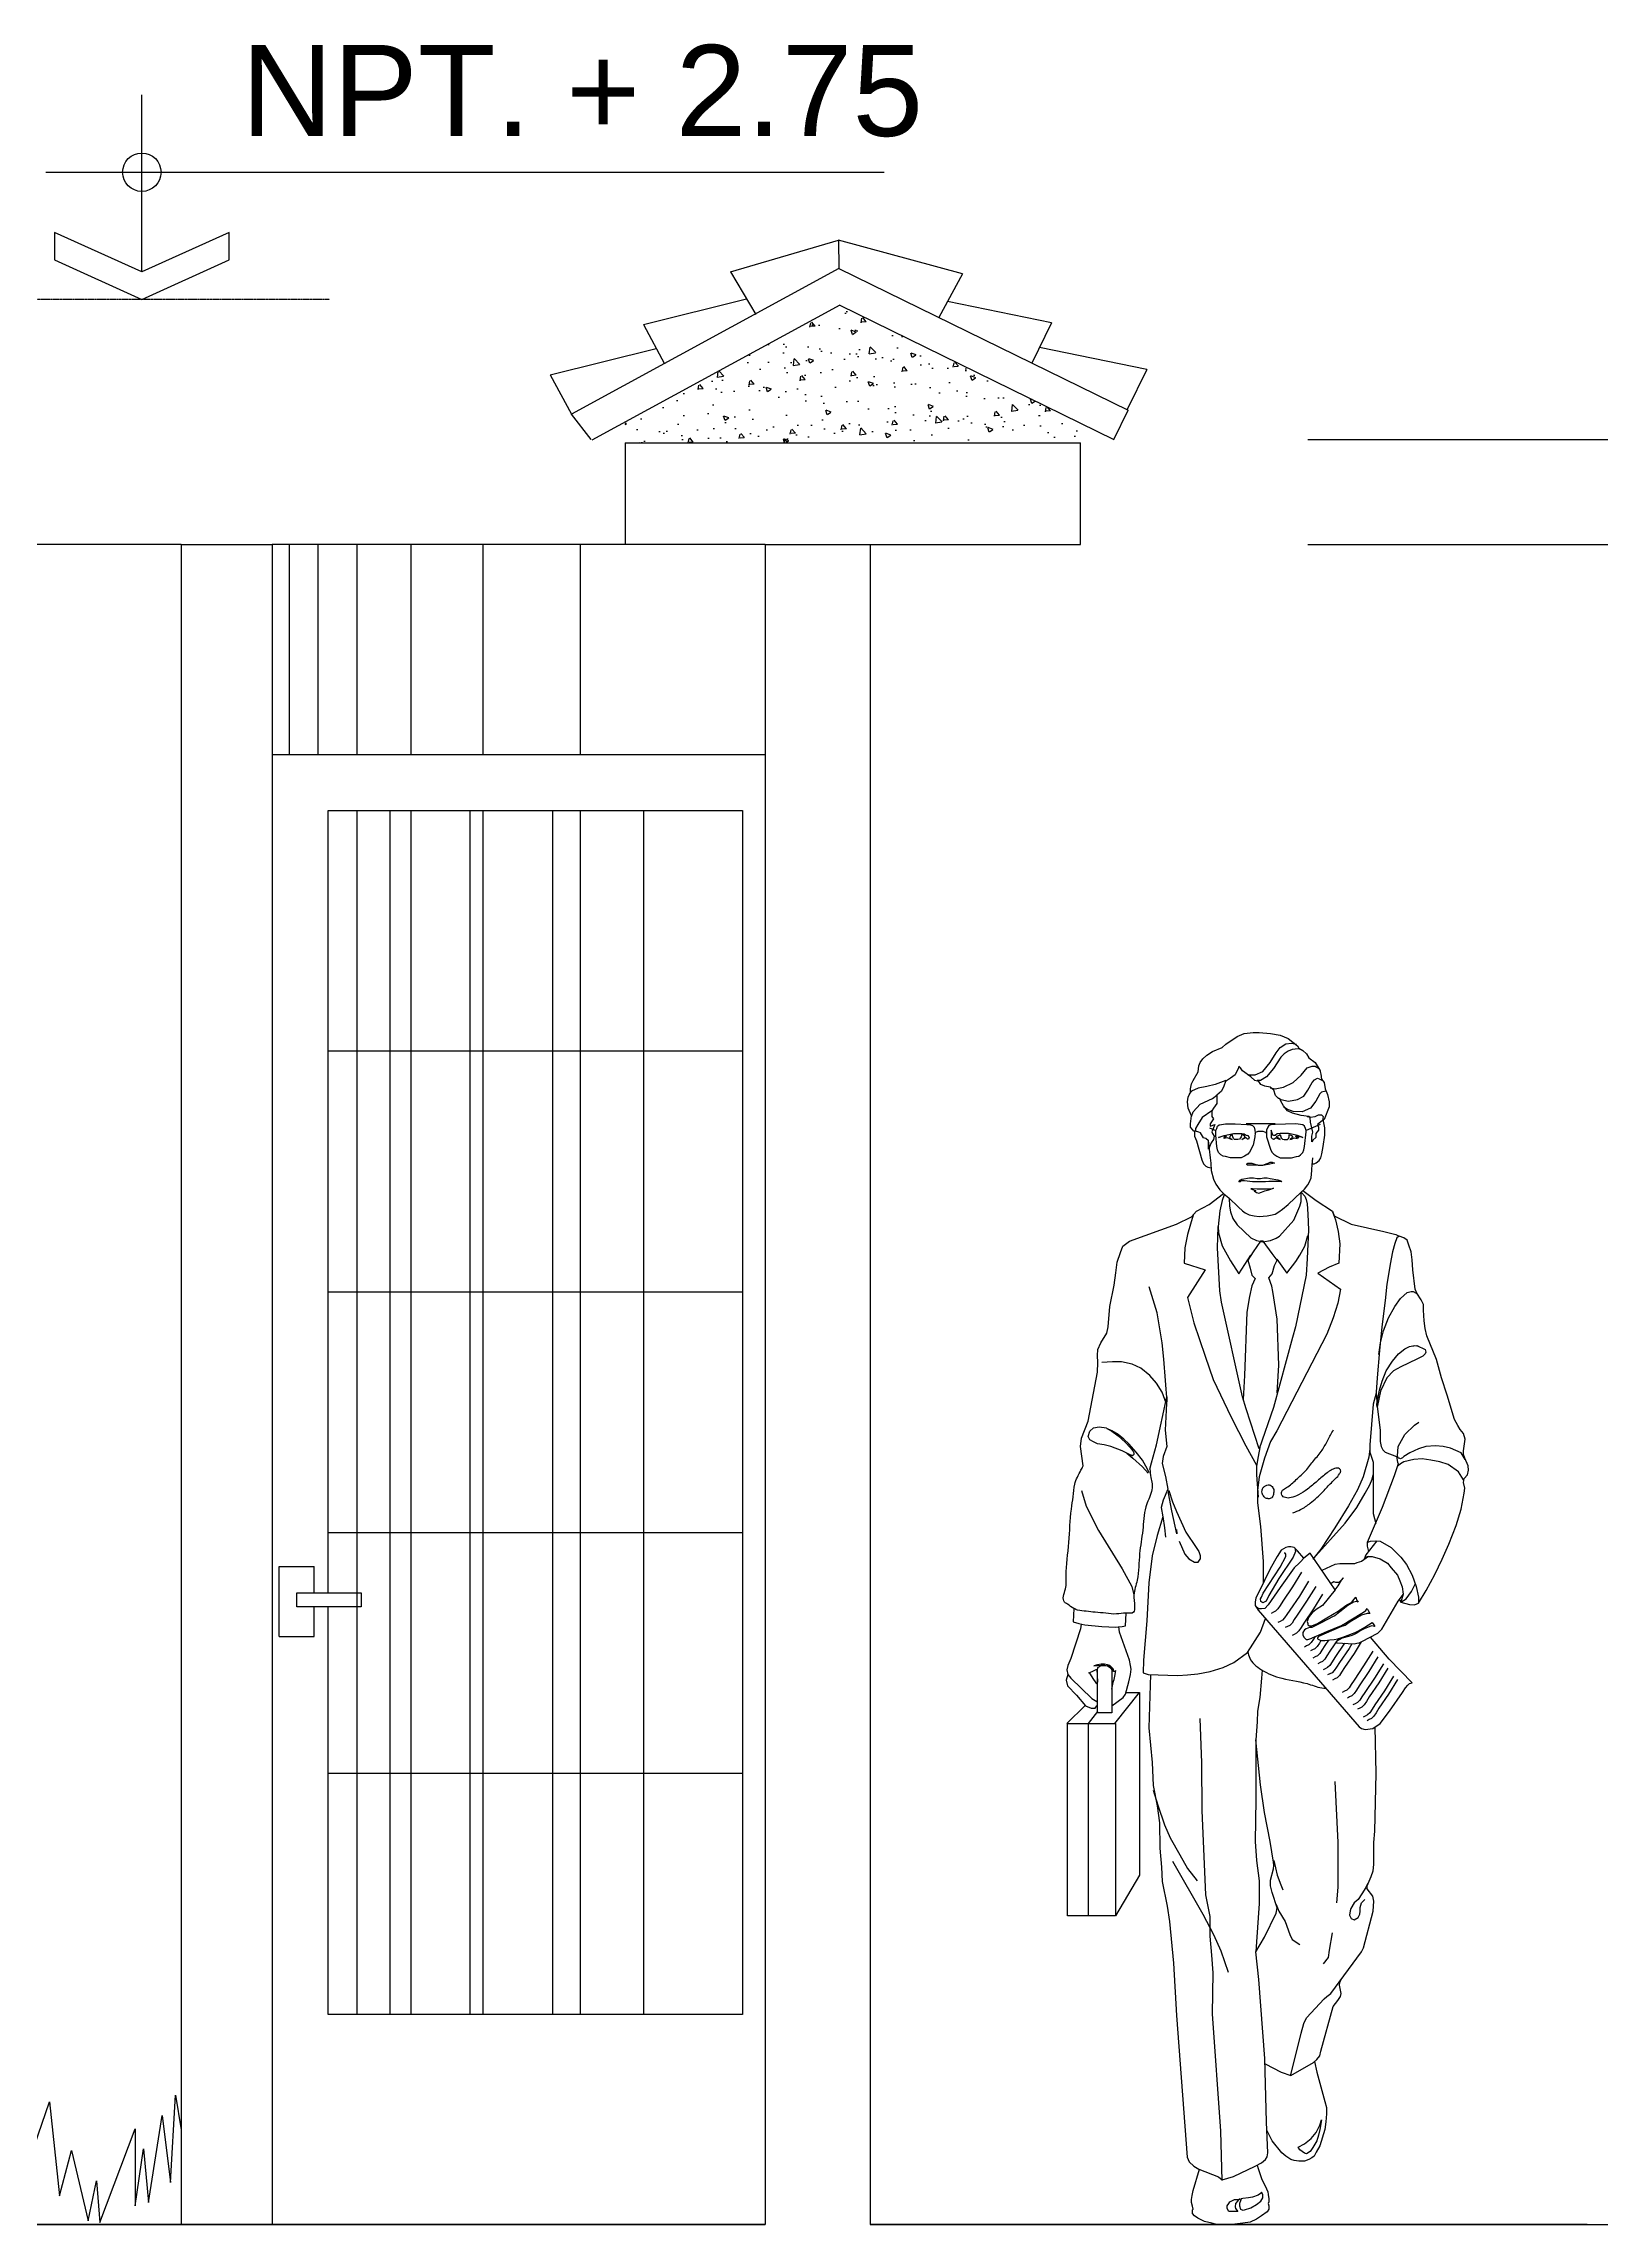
# Model space of a CAD drawing. Header units: millimetres. Extents: x -249630 to 95394, y -188036 to 109963.
# Drawn here: x -51146 to -48365, y 95551 to 99446 of the extents above; entities that cross this region are included whole.
import ezdxf

# ---------------------------------------------------------------- set-up
doc = ezdxf.new("R2010")
doc.units = ezdxf.units.MM
doc.header["$PDMODE"] = 2
doc.linetypes.add('DASHED2', pattern=[9.525, 6.35, -3.175])
for name, color, linetype in [('04', 4, 'Continuous'), ('05', 5, 'Continuous'), ('cotas', 1, 'Continuous'), ('Layer1', 2, 'Continuous'), ('Layer2', 8, 'Continuous'), ('Layer3', 3, 'Continuous'), ('Layer5', 84, 'Continuous'), ('Layer7', 7, 'Continuous'), ('Layer8', 8, 'Continuous'), ('VEREDA', 1, 'Continuous')]:
    doc.layers.add(name, color=color, linetype=linetype)
doc.layers.add('MUROS', color=6, linetype='Continuous', lineweight=60)
doc.styles.add('ARIAL', font='arial.ttf', dxfattribs={"height": 0.14})
doc.styles.add('COTAS', font='arial.ttf', dxfattribs={"width": 1.1})
doc.dimstyles.new('Copy of COTA1-50', dxfattribs={"dimscale": 0.5, "dimtxt": 0.22, "dimasz": 0.12, "dimexe": 0.08, "dimexo": 0.05, "dimgap": 0.076, "dimtad": 2, "dimtih": 1, "dimtoh": 1, "dimzin": 4, "dimdsep": 46, "dimtxsty": 'COTAS', "dimblk": 'ARCHTICK', "dimcen": -0.1, "dimclrd": 141, "dimclre": 141, "dimclrt": 11, "dimadec": 0, "dimazin": 0, "dimtfac": 1, "dimtix": 1, "dimtmove": 1, "dimatfit": 3, "dimfxl": 1, "dimtolj": 1, "dimtzin": 0, "dimarcsym": 0})

# ---------------------------------------------------------------- blocks, each defined once
blk = doc.blocks.new('A$C4E7472FC')
for p, q in [((0.1958, 0.0563), (0.1958, 0.4177)), ((0, 0.2597), (1.71, 0.2597))]:
    blk.add_line(p, q)
blk.add_lwpolyline([(0.0179, 0.0806), (0.1958, 0), (0.3737, 0.0806), (0.3737, 0.1369), (0.1958, 0.0563), (0.0179, 0.1369)], close=True)
blk.add_circle((0.1958, 0.2597), 0.0392)
blk = doc.blocks.new('_ArchTick')
at = {"color": 0, "linetype": 'ByBlock', "const_width": 0.15}
blk.add_lwpolyline([(-0.5, -0.5), (0.5, 0.5)], dxfattribs=at)
blk = doc.blocks.new('*D232')
at = {"layer": 'cotas', "color": 141, "lineweight": -2, "transparency": 16777216}
for p, q in [((-48888.9, 98551.3), (-47942.9, 98551.3)), ((-47942.9, 95551.3), (-47942.9, 98551.3)), ((-48888.9, 95551.3), (-47942.9, 95551.3))]:
    blk.add_line(p, q, dxfattribs=at)
at = {"layer": 'Defpoints', "color": 0, "transparency": 16777216}
for p in [(-48889, 98551.3), (-47942.9, 98551.3), (-48889, 95551.3)]:
    blk.add_point(p, dxfattribs=at)
at = {"layer": 'cotas', "color": 141, "lineweight": -2, "transparency": 16777216, "xscale": 0.06, "yscale": 0.06, "zscale": 0.06}
for p, rotation in [((-47942.9, 98551.3), 90), ((-47942.9, 95551.3), 270)]:
    blk.add_blockref('_ArchTick', p, dxfattribs=dict(at, rotation=rotation))
at = {"layer": 'cotas', "color": 11, "transparency": 16777216, "insert": (-47942.6, 97051.3), "char_height": 0.11, "attachment_point": 5, "style": 'COTAS'}
blk.add_mtext('\\A1;3000.00', dxfattribs=at)
blk = doc.blocks.new('*D233')
at = {"layer": 'cotas', "color": 141, "lineweight": -2, "transparency": 16777216}
for p, q in [((-48888.9, 98738.8), (-47942.9, 98738.8)), ((-47942.9, 98551.3), (-47942.9, 98738.8)), ((-48888.9, 98551.3), (-47942.9, 98551.3))]:
    blk.add_line(p, q, dxfattribs=at)
at = {"layer": 'Defpoints', "color": 0, "transparency": 16777216}
for p in [(-48889, 98738.8), (-47942.9, 98738.8), (-48889, 98551.3)]:
    blk.add_point(p, dxfattribs=at)
at = {"layer": 'cotas', "color": 141, "lineweight": -2, "transparency": 16777216, "xscale": 0.06, "yscale": 0.06, "zscale": 0.06}
for p, rotation in [((-47942.9, 98738.8), 90), ((-47942.9, 98551.3), 270)]:
    blk.add_blockref('_ArchTick', p, dxfattribs=dict(at, rotation=rotation))
at = {"layer": 'cotas', "color": 11, "transparency": 16777216, "insert": (-47942.6, 98645.1), "char_height": 0.11, "attachment_point": 5, "style": 'COTAS'}
blk.add_mtext('\\A1;187.50', dxfattribs=at)
blk = doc.blocks.new('hombre 2')
for p, q in [((-0.0105, 1.3599), (-0.0016, 1.3559)), ((0.083, 1.3656), (0.0419, 1.3656)), ((0.1475, 1.3648), (0.1273, 1.3559)), ((-0.1459, 0.5089), (-0.1104, 0.5532)), ((0.033, -0.1704), (0.033, -0.1704))]:
    blk.add_line(p, q)
for points in [[(-0.0363, 1.3761), (-0.0338, 1.3825), (-0.0242, 1.3938), (-0.0064, 1.4018), (0, 1.4067), (0, 1.3994), (0, 1.3946), (-0.0048, 1.3881), (-0.0073, 1.3841), (-0.0073, 1.3761), (-0.0048, 1.3728), (-0.0097, 1.3656), (-0.0097, 1.3624), (-0.0032, 1.3648), (-0.0048, 1.3599), (-0.0073, 1.3543), (-0.0064, 1.3519), (-0.004, 1.3478), (-0.0048, 1.343), (-0.0081, 1.3382), (-0.0121, 1.3293), (-0.0121, 1.3374), (-0.0121, 1.3374), (-0.0121, 1.3414), (-0.0161, 1.3446), (-0.0193, 1.3454), (-0.0234, 1.3527), (-0.0258, 1.3535), (-0.0306, 1.3551), (-0.033, 1.3551), (-0.0379, 1.3607), (-0.0379, 1.3656), (-0.0363, 1.3769), (-0.0411, 1.3881), (-0.0419, 1.397), (-0.0411, 1.4035), (-0.0379, 1.4107), (-0.0379, 1.4155), (-0.0363, 1.4228), (-0.0338, 1.4276), (-0.0266, 1.4397), (-0.0258, 1.4486), (-0.0242, 1.4534), (-0.0201, 1.4583), (-0.0145, 1.4639), (-0.0064, 1.4687), (0.0073, 1.4744), (0.0129, 1.4792), (0.029, 1.4905), (0.0387, 1.4945), (0.0516, 1.4961), (0.0604, 1.4961), (0.0766, 1.4945), (0.0903, 1.4921), (0.1015, 1.4873), (0.1152, 1.4768), (0.1169, 1.4736), (0.1225, 1.4703), (0.1281, 1.4655), (0.1314, 1.4599), (0.1402, 1.4534), (0.1467, 1.4421), (0.1483, 1.4365), (0.1491, 1.4292), (0.1531, 1.4244), (0.1547, 1.4155), (0.158, 1.4075), (0.1604, 1.397), (0.1604, 1.3898), (0.1531, 1.372), (0.1507, 1.3704), (0.1434, 1.3648), (0.1451, 1.3607), (0.1451, 1.3567), (0.141, 1.3519), (0.141, 1.3462), (0.137, 1.3422), (0.1354, 1.3398), (0.1354, 1.3478), (0.137, 1.3535), (0.1354, 1.3599), (0.1338, 1.368), (0.133, 1.3744), (0.1314, 1.3761), (0.1201, 1.3777), (0.108, 1.3809), (0.1007, 1.3841), (0.0951, 1.3914), (0.0911, 1.3978), (0.0903, 1.401), (0.0878, 1.4018), (0.0838, 1.4059), (0.0814, 1.4139), (0.0758, 1.418), (0.0685, 1.4196), (0.0629, 1.422), (0.0596, 1.426), (0.054, 1.4276), (0.0484, 1.4325), (0.0363, 1.4413), (0.0338, 1.4454), (0.0314, 1.4478), (0.0306, 1.4454), (0.0258, 1.4357), (0.0193, 1.4309), (0.0121, 1.426), (0.0097, 1.4196), (0.0064, 1.4123), (0, 1.4067)], [(0.0443, 1.4357), (0.0548, 1.4357), (0.0653, 1.4405), (0.0758, 1.4534), (0.0846, 1.4671), (0.0903, 1.4744), (0.0983, 1.48), (0.1064, 1.4808), (0.1136, 1.4792)], [(0.1193, 1.472), (0.116, 1.4728), (0.1072, 1.472), (0.1015, 1.4695), (0.0959, 1.4655), (0.0911, 1.4607), (0.0806, 1.4446), (0.0709, 1.4325), (0.0621, 1.4276), (0.0572, 1.4276)], [(0.0758, 1.4172), (0.083, 1.4155), (0.0951, 1.418), (0.1088, 1.4244), (0.1201, 1.4349), (0.1289, 1.4454), (0.1362, 1.4478), (0.1402, 1.4478), (0.1459, 1.4446), (0.1475, 1.4413)], [(0.0129, 1.4276), (-0.0024, 1.422), (-0.0145, 1.4188), (-0.0266, 1.4163), (-0.0363, 1.4123), (-0.0395, 1.4083)], [(0.0878, 1.4026), (0.0911, 1.4002), (0.1023, 1.3978), (0.1152, 1.4002), (0.1241, 1.4051), (0.1297, 1.4139), (0.1362, 1.4244), (0.1394, 1.4284), (0.1434, 1.4309), (0.1459, 1.43), (0.1507, 1.4276)], [(0.1555, 1.4123), (0.1491, 1.4107), (0.1467, 1.4083), (0.141, 1.3978), (0.1338, 1.3881), (0.1217, 1.3825), (0.1088, 1.3833), (0.0999, 1.3865), (0.0951, 1.3898)], [(-0.0073, 1.3841), (-0.021, 1.3744), (-0.0274, 1.3648), (-0.0306, 1.3591), (-0.0306, 1.3551)], [(0.0174, 1.2595), (0.0177, 1.2479), (0.0193, 1.2399), (0.0226, 1.2302), (0.029, 1.2213), (0.0484, 1.2028), (0.0564, 1.1988), (0.0653, 1.1971), (0.0766, 1.1988), (0.0846, 1.202), (0.0895, 1.2052), (0.1096, 1.2278), (0.1185, 1.2479), (0.1201, 1.2544), (0.1201, 1.2608), (0.1201, 1.2681), (0.1249, 1.2721), (0.1297, 1.2785), (0.1322, 1.2826), (0.1346, 1.2882), (0.1354, 1.2987), (0.1362, 1.3084), (0.1386, 1.3084), (0.1418, 1.31), (0.1459, 1.3132), (0.1483, 1.3172), (0.1499, 1.3229), (0.1515, 1.3333), (0.1539, 1.3495), (0.1539, 1.3599), (0.1523, 1.3696), (0.1515, 1.371)], [(0.1289, 1.3761), (0.133, 1.3752), (0.1402, 1.3761), (0.1451, 1.3785), (0.1491, 1.3785), (0.1515, 1.3761), (0.1507, 1.3704)], [(-0.0322, 1.3551), (-0.0322, 1.3478), (-0.029, 1.3414), (-0.0218, 1.314), (-0.0193, 1.3084), (-0.0161, 1.3051), (-0.0129, 1.3035), (-0.0084, 1.3028)], [(-0.0124, 1.3417), (-0.0097, 1.3172), (-0.0089, 1.3092), (-0.0081, 1.2987), (-0.0048, 1.2866), (-0.0016, 1.2793), (0.004, 1.2713), (0.0097, 1.2656), (0.0169, 1.26), (0.0306, 1.2463), (0.0363, 1.2415), (0.0403, 1.2382), (0.0459, 1.2358), (0.0532, 1.2342), (0.0604, 1.2334), (0.0717, 1.2342), (0.0766, 1.235), (0.083, 1.2366), (0.0886, 1.2399), (0.0935, 1.2439), (0.1015, 1.2503), (0.1201, 1.2681), (0.1201, 1.2681), (0.1257, 1.2624), (0.1273, 1.2576), (0.1289, 1.2511), (0.1297, 1.2366), (0.1306, 1.2141), (0.1289, 1.173), (0.1273, 1.1496), (0.112, 1.0755), (0.108, 1.0601), (0.0806, 0.9602), (0.0604, 0.9014), (0.0419, 0.9586), (0.0363, 0.9755), (0.0064, 1.1109), (0.004, 1.127), (0.0008, 1.1883), (0.0016, 1.2189), (0.0024, 1.21), (0.0073, 1.1915), (0.0193, 1.1697), (0.0314, 1.1512), (0.0484, 1.1778)], [(0.0548, 1.3519), (0.0556, 1.3535), (0.0588, 1.3551), (0.0629, 1.3551), (0.0653, 1.3551), (0.0677, 1.3543), (0.0693, 1.3535), (0.0709, 1.3519)], [(0.1362, 1.3067), (0.137, 1.3172)], [(-0.191, 0.8772), (-0.195, 0.9046), (-0.1934, 0.9167), (-0.1837, 0.9409), (-0.1708, 1.011), (-0.17, 1.0247), (-0.1708, 1.0344), (-0.17, 1.0432), (-0.166, 1.0529), (-0.1571, 1.0666), (-0.1555, 1.0755), (-0.1531, 1.1045), (-0.1467, 1.1351), (-0.1443, 1.1528), (-0.1426, 1.1681), (-0.1378, 1.1818), (-0.1346, 1.1907), (-0.1249, 1.198), (-0.058, 1.2221), (-0.0363, 1.2326), (-0.029, 1.2407), (-0.0113, 1.2503), (0.0092, 1.2661)], [(0.0109, 1.2647), (0.0105, 1.264), (0.0073, 1.256), (0.004, 1.2415), (0.0016, 1.2189)], [(0.1227, 1.2703), (0.1418, 1.256), (0.1652, 1.2407), (0.1676, 1.2342), (0.1918, 1.2221), (0.2385, 1.2117), (0.2555, 1.2076), (0.2603, 1.2052), (0.2571, 1.2028), (0.2539, 1.1947), (0.2506, 1.1826), (0.2474, 1.1649), (0.245, 1.1504), (0.2426, 1.1367), (0.2402, 1.1133), (0.2353, 1.0755), (0.2321, 1.0416), (0.2289, 1.0029), (0.2273, 0.982), (0.2289, 0.9618), (0.2329, 0.928), (0.2329, 0.9119), (0.2345, 0.9046), (0.2369, 0.8998), (0.2402, 0.8966), (0.2563, 0.8901), (0.2579, 0.882), (0.2587, 0.8796), (0.253, 0.8627), (0.2361, 0.8176), (0.2144, 0.7676), (0.2192, 0.7692), (0.2265, 0.77), (0.2329, 0.7692), (0.249, 0.7604), (0.2627, 0.7467), (0.2708, 0.7362), (0.2788, 0.7209), (0.2845, 0.7047), (0.2877, 0.6894), (0.2877, 0.6806), (0.299, 0.6991), (0.3111, 0.7217), (0.3215, 0.7434), (0.3312, 0.7652), (0.3417, 0.7918), (0.3489, 0.8152), (0.353, 0.8377), (0.3538, 0.845), (0.3522, 0.853), (0.353, 0.8587), (0.3578, 0.8643), (0.3594, 0.8708), (0.3586, 0.8772), (0.3538, 0.8877), (0.3522, 0.8933), (0.3522, 0.8982), (0.3546, 0.9151), (0.3522, 0.9231), (0.3473, 0.9288), (0.3441, 0.9344), (0.3393, 0.9433), (0.3288, 0.9779), (0.3207, 1.0029), (0.3135, 1.0287), (0.2998, 1.0626), (0.2974, 1.073), (0.2958, 1.0843), (0.295, 1.0996), (0.295, 1.1077), (0.2917, 1.1141), (0.2853, 1.1238), (0.2829, 1.1295), (0.2796, 1.1569), (0.2788, 1.1714), (0.2772, 1.1826), (0.274, 1.1923), (0.2716, 1.1996), (0.2667, 1.2028), (0.2603, 1.2052), (0.2603, 1.2052)], [(-0.0338, 1.235), (-0.0379, 1.2221), (-0.0419, 1.2076), (-0.0459, 1.1883), (-0.0467, 1.1665), (-0.0169, 1.1569), (-0.0419, 1.1174), (-0.033, 1.0811), (-0.0169, 1.0336), (-0.0056, 1.0005), (0.0201, 0.9465), (0.0411, 0.9054), (0.0564, 0.878)], [(0.1652, 1.2399), (0.1692, 1.2286), (0.1733, 1.2117), (0.1757, 1.1939), (0.1741, 1.1665), (0.1604, 1.1609), (0.1443, 1.152), (0.1765, 1.1295), (0.1725, 1.1093), (0.166, 1.0884), (0.1571, 1.065), (0.0854, 0.9272), (0.0766, 0.9119), (0.0677, 0.8877), (0.0604, 0.8611), (0.058, 0.8418), (0.058, 0.824), (0.0621, 0.7902), (0.0661, 0.7402), (0.0661, 0.7099)], [(0.0862, 0.9812), (0.0886, 1.0207), (0.0862, 1.0867), (0.0798, 1.1262), (0.0782, 1.1335), (0.0741, 1.1456), (0.079, 1.1512), (0.0822, 1.1633), (0.0862, 1.1706), (0.079, 1.1802), (0.0661, 1.198), (0.0621, 1.198), (0.0621, 1.198), (0.0516, 1.1826), (0.0443, 1.1706), (0.0475, 1.1593), (0.05, 1.1496), (0.0548, 1.1448), (0.05, 1.1343), (0.0467, 1.119), (0.0427, 1.0964), (0.0395, 1.0062), (0.0376, 0.9716)], [(0.0854, 1.1722), (0.0999, 1.152), (0.1128, 1.1689), (0.1185, 1.1778), (0.1257, 1.1907), (0.1297, 1.206)], [(-0.0709, 0.9683), (-0.0758, 1.0295), (-0.0782, 1.0529), (-0.0854, 1.0956), (-0.0967, 1.1327)], [(0.2313, 1.036), (0.2337, 1.0529), (0.2377, 1.0698), (0.245, 1.0884), (0.2539, 1.1045), (0.2619, 1.1158), (0.2716, 1.1246), (0.2772, 1.1262), (0.2804, 1.1262), (0.2845, 1.1238)], [(0.2772, 1.0481), (0.2853, 1.0489), (0.2974, 1.0432), (0.2982, 1.0392), (0.2974, 1.0368), (0.2941, 1.0336), (0.2853, 1.0295), (0.2627, 1.0182), (0.2522, 1.0126), (0.2426, 1.0029), (0.2337, 0.9836), (0.2289, 0.961), (0.2281, 0.9651), (0.2321, 0.9852), (0.2361, 0.9981), (0.2418, 1.0126), (0.2506, 1.0263), (0.2595, 1.0368), (0.2684, 1.044), (0.2748, 1.0473), (0.2821, 1.0489), (0.2885, 1.0481)], [(-0.0725, 0.9667), (-0.0782, 0.982), (-0.0862, 0.9949), (-0.0959, 1.0062), (-0.1088, 1.0166), (-0.1209, 1.0223), (-0.1362, 1.0255), (-0.1491, 1.0255), (-0.1644, 1.0247)], [(-0.0959, 0.8724), (-0.0935, 0.8812), (-0.0862, 0.907), (-0.0717, 0.9755), (-0.0741, 0.928), (-0.0717, 0.9046), (-0.0766, 0.8901), (-0.0782, 0.8804), (-0.0733, 0.8619), (-0.0701, 0.8434)], [(0.2274, 0.9806), (0.2232, 0.9651), (0.2184, 0.907), (0.2184, 0.8966), (0.2232, 0.882), (0.2232, 0.8426), (0.2232, 0.8087), (0.227, 0.7948)], [(0.3546, 0.8861), (0.3489, 0.8957), (0.3336, 0.9022), (0.3232, 0.9046), (0.3119, 0.9054), (0.2982, 0.9046), (0.2877, 0.9014), (0.2756, 0.8957), (0.2667, 0.8901), (0.2651, 0.8885), (0.2619, 0.8869), (0.2603, 0.8877), (0.2587, 0.8877), (0.2579, 0.8909), (0.2587, 0.9046), (0.2684, 0.9215), (0.2821, 0.9352), (0.2885, 0.9393)], [(-0.1201, 0.8909), (-0.1354, 0.8982), (-0.1515, 0.9046), (-0.1612, 0.907), (-0.1708, 0.9086), (-0.1765, 0.9111), (-0.1813, 0.9143), (-0.1837, 0.9191), (-0.1813, 0.9264), (-0.1765, 0.9312), (-0.1684, 0.9328), (-0.1576, 0.9312)], [(-0.0967, 0.8675), (-0.0967, 0.8675), (-0.1015, 0.8764), (-0.1064, 0.8853), (-0.1152, 0.8966), (-0.1257, 0.9086), (-0.133, 0.9151), (-0.141, 0.9215), (-0.1499, 0.9272), (-0.1571, 0.9304), (-0.1499, 0.9264), (-0.141, 0.9199), (-0.1306, 0.9103), (-0.1241, 0.903), (-0.1201, 0.8982), (-0.1185, 0.8957), (-0.1185, 0.8933), (-0.1201, 0.8917), (-0.1209, 0.8917), (-0.1241, 0.8925), (-0.1289, 0.8949), (-0.1201, 0.8877), (-0.1064, 0.8756), (-0.0983, 0.8667)], [(0.0612, 0.903), (0.0588, 0.8901), (0.0564, 0.8764), (0.0564, 0.8643), (0.0588, 0.8321)], [(0.2184, 0.9014), (0.2168, 0.8893), (0.2087, 0.8611), (0.2007, 0.8426), (0.1878, 0.82), (0.1684, 0.7886), (0.1483, 0.7579), (0.137, 0.7434), (0.1829, 0.795), (0.1999, 0.8176), (0.2119, 0.8377), (0.2184, 0.8498), (0.2216, 0.8579), (0.2232, 0.8643)], [(0.3525, 0.855), (0.3522, 0.8571), (0.3449, 0.8683), (0.3304, 0.8788), (0.3183, 0.8829), (0.3054, 0.8853), (0.2933, 0.8869), (0.2813, 0.8861), (0.2667, 0.8829), (0.2619, 0.8796), (0.2587, 0.8772)], [(-0.1934, 0.8418), (-0.187, 0.8192), (-0.1692, 0.7845), (-0.1354, 0.7297), (-0.1217, 0.7047), (-0.1185, 0.6927)], [(-0.0701, 0.8434), (-0.0766, 0.8281), (-0.0798, 0.8176), (-0.0774, 0.8039), (-0.0854, 0.7773), (-0.0927, 0.7483), (-0.0975, 0.7096), (-0.0999, 0.6556), (-0.1048, 0.5992), (-0.1056, 0.5814), (-0.0983, 0.579), (-0.056, 0.5775), (-0.0419, 0.5782), (-0.0274, 0.5798), (-0.0097, 0.5831), (0.0089, 0.5887), (0.0242, 0.596), (0.0435, 0.6105), (0.0621, 0.6395), (0.0693, 0.6588)], [(-0.058, 0.7861), (-0.0572, 0.7797), (-0.0596, 0.791), (-0.0645, 0.8127), (-0.0693, 0.8377), (-0.0685, 0.8418), (-0.0685, 0.8418), (-0.0637, 0.8256), (-0.058, 0.8119), (-0.0443, 0.7821), (-0.0298, 0.7604), (-0.0258, 0.7547), (-0.0242, 0.7491), (-0.0242, 0.7434)], [(-0.0774, 0.8047), (-0.0749, 0.7886), (-0.0733, 0.7749)], [(-0.054, 0.7692), (-0.0459, 0.7507), (-0.0403, 0.7442), (-0.0322, 0.7394), (-0.0266, 0.7394), (-0.0242, 0.7434)], [(0.1689, 0.6997), (0.133, 0.7523), (0.1241, 0.745), (0.1152, 0.7555), (0.1104, 0.7604), (0.1056, 0.7612), (0.1023, 0.7612), (0.0983, 0.7604), (0.0919, 0.7563), (0.0862, 0.7475), (0.0758, 0.7297), (0.0596, 0.6967), (0.0556, 0.6886), (0.0548, 0.6822), (0.0548, 0.6773), (0.0572, 0.6733), (0.0588, 0.6709), (0.2031, 0.5041), (0.2063, 0.5017), (0.2119, 0.5001), (0.2224, 0.5017), (0.2329, 0.5089), (0.2466, 0.5266), (0.2651, 0.5532), (0.2692, 0.5597), (0.2724, 0.5637), (0.2748, 0.5661), (0.2788, 0.5669), (0.2458, 0.6008), (0.2194, 0.6323)], [(0.1112, 0.7596), (0.112, 0.7547), (0.1088, 0.7467), (0.0886, 0.716), (0.0741, 0.6919), (0.0701, 0.6838), (0.0653, 0.6814), (0.0629, 0.683), (0.0621, 0.687), (0.0637, 0.6894), (0.0661, 0.6951), (0.0903, 0.7322), (0.0983, 0.7475), (0.0983, 0.7507), (0.0975, 0.7523), (0.0959, 0.7523)], [(0.2283, 0.7698), (0.2128, 0.7499), (0.2103, 0.7434), (0.2136, 0.7467), (0.2144, 0.7475), (0.2216, 0.7475), (0.2329, 0.7442), (0.2434, 0.7378), (0.249, 0.7313), (0.2579, 0.7209), (0.2611, 0.7128), (0.2643, 0.7039), (0.2659, 0.6935), (0.2627, 0.6822), (0.27, 0.687), (0.278, 0.6975), (0.2833, 0.7081)], [(0.2144, 0.7676), (0.2144, 0.7676), (0.2144, 0.762), (0.2164, 0.7545)], [(0.1257, 0.7467), (0.1177, 0.7386), (0.1104, 0.7313), (0.0903, 0.7031), (0.0774, 0.6846), (0.0733, 0.6782), (0.0685, 0.6733), (0.0637, 0.6725), (0.0596, 0.6725), (0.0572, 0.6749)], [(0.1209, 0.7249), (0.108, 0.7039), (0.0943, 0.6838), (0.0903, 0.6773), (0.087, 0.6725), (0.0838, 0.6693), (0.0806, 0.6677), (0.0774, 0.6661)], [(0.2165, 0.7475), (0.2063, 0.7402), (0.1999, 0.7386), (0.1966, 0.737), (0.1757, 0.737), (0.1684, 0.7362), (0.1498, 0.7276)], [(0.1689, 0.6997), (0.1733, 0.7056), (0.1781, 0.7136), (0.1805, 0.7168), (0.1741, 0.7104), (0.17, 0.7104), (0.1668, 0.7112), (0.1644, 0.7096), (0.1626, 0.709)], [(0.1306, 0.712), (0.1177, 0.691), (0.104, 0.6709), (0.0999, 0.6645), (0.0967, 0.6596), (0.0935, 0.6564), (0.0903, 0.6548), (0.087, 0.6532)], [(0.141, 0.7047), (0.1281, 0.6838), (0.1144, 0.6636), (0.1104, 0.6572), (0.1072, 0.6524), (0.104, 0.6491), (0.1007, 0.6475), (0.0975, 0.6459)], [(0.1507, 0.6935), (0.1378, 0.6725), (0.1241, 0.6524), (0.1201, 0.6459), (0.1169, 0.6411), (0.1136, 0.6379), (0.1104, 0.6362), (0.1072, 0.6346)], [(0.1689, 0.6997), (0.1689, 0.6997), (0.1507, 0.6773), (0.1418, 0.6717), (0.1362, 0.6669), (0.133, 0.6636), (0.1306, 0.6604), (0.1289, 0.6548), (0.1297, 0.6516), (0.1297, 0.6499), (0.1314, 0.6491), (0.1322, 0.6483), (0.1354, 0.6483), (0.1434, 0.6516), (0.1571, 0.6596), (0.1652, 0.6645), (0.1676, 0.6661), (0.1717, 0.6685), (0.1854, 0.6782), (0.191, 0.6814), (0.1934, 0.6838), (0.1966, 0.687), (0.1982, 0.6894), (0.1991, 0.6854), (0.2015, 0.6822), (0.1999, 0.683), (0.195, 0.6822), (0.187, 0.6773), (0.1757, 0.6685), (0.1684, 0.6628), (0.1652, 0.6612), (0.1588, 0.658), (0.1467, 0.6516), (0.1354, 0.6459), (0.1322, 0.6459), (0.1297, 0.6451), (0.1273, 0.6443), (0.1249, 0.6427), (0.1225, 0.6391), (0.1225, 0.6354), (0.1241, 0.6322), (0.1273, 0.629), (0.1297, 0.629), (0.1354, 0.6306), (0.1362, 0.6314), (0.1362, 0.6314), (0.1418, 0.6338), (0.1571, 0.6403), (0.1781, 0.6491), (0.1837, 0.6524), (0.1886, 0.6556), (0.2095, 0.6677), (0.2128, 0.6701), (0.2144, 0.6733), (0.216, 0.6701), (0.2184, 0.6661), (0.216, 0.6661), (0.2144, 0.6661), (0.2063, 0.6636), (0.1926, 0.6556), (0.187, 0.6516), (0.1829, 0.6491), (0.1781, 0.6475), (0.1636, 0.6411), (0.1483, 0.6346), (0.1451, 0.633), (0.1434, 0.6314), (0.1434, 0.6298), (0.1483, 0.6274), (0.1539, 0.6274), (0.1612, 0.6282), (0.1676, 0.629), (0.1725, 0.6298), (0.1797, 0.6322), (0.1974, 0.6387), (0.2023, 0.6411), (0.2111, 0.6467), (0.2216, 0.6532), (0.224, 0.6499), (0.2256, 0.6475), (0.2208, 0.6483), (0.2152, 0.6459), (0.2103, 0.6443), (0.2047, 0.6411), (0.1999, 0.6379), (0.1958, 0.6362), (0.1926, 0.6346), (0.1878, 0.633), (0.1789, 0.6306), (0.1757, 0.629), (0.1725, 0.6274), (0.1708, 0.6266), (0.1708, 0.6242), (0.1958, 0.6225), (0.1999, 0.6234), (0.2031, 0.6242), (0.2071, 0.6258), (0.2297, 0.6379), (0.2329, 0.6411), (0.2353, 0.6435), (0.2587, 0.6838), (0.266, 0.6932)], [(0.166, 0.704), (0.166, 0.7039), (0.166, 0.7039)], [(0.2603, 0.6859), (0.2627, 0.6822), (0.2748, 0.679), (0.2821, 0.6782), (0.2877, 0.6806)], [(-0.2043, 0.6732), (-0.2055, 0.654), (-0.1974, 0.6516), (-0.1886, 0.6499), (-0.1644, 0.6475), (-0.1443, 0.6467), (-0.1354, 0.6475), (-0.1306, 0.6483), (-0.1295, 0.6667)], [(-0.1939, 0.6509), (-0.195, 0.6443), (-0.2087, 0.6016), (-0.2128, 0.5919), (-0.2144, 0.5855), (-0.2128, 0.579), (-0.2087, 0.5734), (-0.1789, 0.5444), (-0.1717, 0.5403), (-0.1708, 0.5401)], [(-0.1499, 0.5339), (-0.1338, 0.546), (-0.1306, 0.5508), (-0.1257, 0.5686), (-0.1233, 0.579), (-0.1225, 0.5863), (-0.1233, 0.5919), (-0.1249, 0.5992), (-0.1394, 0.6395), (-0.1402, 0.6475)], [(0.1401, 0.6331), (0.1378, 0.6294), (0.1346, 0.6246), (0.1314, 0.6213), (0.1281, 0.6197), (0.1249, 0.6181)], [(0.1485, 0.6274), (0.1463, 0.6238), (0.143, 0.6189), (0.1398, 0.6157), (0.1366, 0.6141), (0.1334, 0.6125)], [(0.1593, 0.628), (0.1539, 0.6201), (0.1499, 0.6137), (0.1467, 0.6088), (0.1434, 0.6056), (0.1402, 0.604), (0.137, 0.6024)], [(0.1735, 0.6301), (0.1612, 0.6121), (0.1571, 0.6056), (0.1539, 0.6008), (0.1507, 0.5976), (0.1475, 0.596), (0.1443, 0.5943)], [(0.1822, 0.6234), (0.1821, 0.6234), (0.1684, 0.6032), (0.1644, 0.5968), (0.1612, 0.5919), (0.158, 0.5887), (0.1547, 0.5871), (0.1515, 0.5855)], [(0.206, 0.6253), (0.1958, 0.6088), (0.1821, 0.5887), (0.1781, 0.5823), (0.1749, 0.5774), (0.1717, 0.5742), (0.1684, 0.5726), (0.1652, 0.571)], [(0.1927, 0.6228), (0.1886, 0.6161), (0.1749, 0.596), (0.1708, 0.5895), (0.1676, 0.5847), (0.1644, 0.5814), (0.1612, 0.5798), (0.158, 0.5782)], [(0.2224, 0.6121), (0.2095, 0.5911), (0.1958, 0.571), (0.1918, 0.5645), (0.1886, 0.5597), (0.1854, 0.5565), (0.1821, 0.5549), (0.1789, 0.5532)], [(0.2297, 0.604), (0.2168, 0.5831), (0.2031, 0.5629), (0.1991, 0.5565), (0.1958, 0.5516), (0.1926, 0.5484), (0.1894, 0.5468), (0.1862, 0.5452)], [(0.2377, 0.5943), (0.2248, 0.5734), (0.2111, 0.5532), (0.2071, 0.5468), (0.2039, 0.542), (0.2007, 0.5387), (0.1974, 0.5371), (0.1942, 0.5355)], [(-0.2128, 0.579), (-0.2128, 0.579), (-0.2152, 0.571), (-0.2136, 0.5629), (-0.2007, 0.5492), (-0.1878, 0.5339), (-0.1797, 0.5307), (-0.1741, 0.5307), (-0.1717, 0.5339), (-0.1708, 0.5351)], [(-0.0948, 0.5789), (-0.0975, 0.5025), (-0.0927, 0.4533), (-0.0911, 0.4203), (-0.0854, 0.3913), (-0.0822, 0.3671), (-0.0814, 0.3308), (-0.079, 0.3034), (-0.0782, 0.2833), (-0.0709, 0.2478), (-0.0677, 0.2261), (-0.0621, 0.1664), (-0.058, 0.0915), (-0.0427, -0.1108), (-0.0395, -0.1173), (-0.033, -0.1237), (-0.0258, -0.1277), (0.0024, -0.139), (0.0073, -0.143), (0.0234, -0.1382), (0.0548, -0.1237), (0.0637, -0.1189), (0.0693, -0.114), (0.0717, -0.11), (0.0725, -0.1044), (0.0709, -0.0608), (0.0685, 0.0302), (0.0596, 0.143), (0.0556, 0.1825), (0.0677, 0.2035), (0.0846, 0.2381), (0.0862, 0.2454), (0.079, 0.2672), (0.0766, 0.2768), (0.0766, 0.2849), (0.0806, 0.301), (0.0814, 0.3058), (0.0806, 0.3107), (0.0758, 0.3405), (0.0677, 0.3816), (0.0621, 0.4211), (0.0556, 0.4855), (0.0556, 0.4001), (0.0548, 0.3405), (0.0564, 0.3131), (0.0604, 0.2841), (0.0604, 0.2728), (0.0604, 0.2518), (0.0564, 0.197), (0.0556, 0.1825)], [(0.0646, 0.5849), (0.0637, 0.5734), (0.0612, 0.546), (0.058, 0.5266), (0.0572, 0.5113), (0.0556, 0.4855)], [(0.2442, 0.5879), (0.2313, 0.5669), (0.2176, 0.5468), (0.2136, 0.5403), (0.2103, 0.5355), (0.2071, 0.5323), (0.2039, 0.5307), (0.2007, 0.5291)], [(0.2522, 0.5766), (0.2393, 0.5557), (0.2256, 0.5355), (0.2216, 0.5291), (0.2184, 0.5242), (0.2152, 0.521), (0.2119, 0.5194), (0.2087, 0.5178)], [(0.2579, 0.5718), (0.245, 0.5508), (0.2313, 0.5307), (0.2273, 0.5242), (0.224, 0.5194), (0.2208, 0.5162), (0.2176, 0.5146), (0.2144, 0.5129)], [(-0.2144, 0.5089), (-0.1883, 0.5345)], [(-0.1299, 0.5532), (-0.1104, 0.5532), (-0.1104, 0.2921), (-0.1451, 0.2341), (-0.2136, 0.2341), (-0.2136, 0.5089)], [(-0.2136, 0.5089), (-0.1451, 0.5089), (-0.1451, 0.2341)], [(-0.1708, 0.5258), (-0.1837, 0.5089), (-0.1837, 0.2349)], [(0.0073, -0.1439), (0.0056, -0.0737), (-0.0064, 0.0939), (-0.0056, 0.1527), (-0.0073, 0.1777), (-0.0097, 0.2051), (-0.0097, 0.2333), (-0.0161, 0.2639), (-0.021, 0.3848), (-0.0218, 0.4525), (-0.0242, 0.5162)], [(0.1056, 0.0069), (0.1201, 0.0665), (0.1241, 0.0802), (0.1281, 0.0882), (0.1531, 0.1156), (0.1571, 0.1189), (0.1628, 0.1229), (0.2063, 0.1825), (0.2095, 0.1882), (0.2232, 0.2406), (0.224, 0.2551), (0.2224, 0.2623), (0.2144, 0.2728), (0.2144, 0.2768), (0.22, 0.2905), (0.2232, 0.2986), (0.224, 0.3074), (0.224, 0.3389), (0.2256, 0.355), (0.2273, 0.4372), (0.2259, 0.5041)], [(-0.0911, 0.4138), (-0.0846, 0.3921), (-0.0749, 0.3639), (-0.0669, 0.3453), (-0.0532, 0.3211), (-0.0419, 0.3018), (-0.0282, 0.2841)], [(0.1684, 0.4259), (0.1725, 0.3389), (0.1725, 0.2752), (0.1708, 0.2526)], [(-0.0637, 0.3123), (-0.0201, 0.2365), (-0.0048, 0.2075), (0.0056, 0.1841), (0.0161, 0.1535)], [(0.0814, 0.3131), (0.0862, 0.2921), (0.0911, 0.2784), (0.0943, 0.2712)], [(0.0846, 0.2502), (0.0886, 0.2406), (0.0975, 0.2261), (0.104, 0.2075), (0.1072, 0.2003), (0.1185, 0.193)], [(0.2152, 0.28), (0.2128, 0.2744), (0.2071, 0.2655), (0.2015, 0.2575), (0.1958, 0.2526), (0.191, 0.2446), (0.1902, 0.2414), (0.1894, 0.2349), (0.1918, 0.2301), (0.1958, 0.2285), (0.2015, 0.2317), (0.2039, 0.2365), (0.2047, 0.2406), (0.2047, 0.2462), (0.2063, 0.2526), (0.2111, 0.2575)], [(0.1644, 0.2099), (0.1604, 0.185), (0.1588, 0.1745), (0.1515, 0.1656)], [(0.0687, 0.0225), (0.0919, 0.0109), (0.1056, 0.006), (0.1378, 0.0246), (0.1426, 0.0286), (0.1467, 0.0343), (0.1483, 0.0407), (0.166, 0.1044), (0.1725, 0.1132), (0.1765, 0.1189), (0.1773, 0.1229), (0.1749, 0.135), (0.1757, 0.139), (0.1769, 0.1422)], [(0.1395, 0.026), (0.1426, 0.0109), (0.1539, -0.031), (0.1563, -0.0399), (0.1563, -0.0488), (0.1555, -0.06), (0.1539, -0.0713), (0.1467, -0.0947), (0.1418, -0.1036), (0.1386, -0.1092), (0.1354, -0.1116), (0.1314, -0.114), (0.1249, -0.1165), (0.1169, -0.1165), (0.1104, -0.1156), (0.1056, -0.114), (0.0983, -0.1092), (0.0927, -0.1044), (0.079, -0.0874), (0.0717, -0.0729), (0.0713, -0.0719)], [(0.0575, -0.1222), (0.0588, -0.1269), (0.0637, -0.1414), (0.0709, -0.1559), (0.0725, -0.16), (0.0733, -0.164), (0.0741, -0.1704), (0.0741, -0.1745), (0.0733, -0.1769), (0.0741, -0.1801), (0.0741, -0.185), (0.0717, -0.189), (0.0637, -0.1946), (0.0564, -0.1995), (0.0475, -0.2035), (0.0371, -0.2051), (0.0218, -0.2067), (0.0121, -0.2067), (0, -0.2067), (-0.0073, -0.2051), (-0.0177, -0.2027), (-0.0274, -0.1978), (-0.0322, -0.1946), (-0.0347, -0.1914), (-0.0347, -0.1858), (-0.0338, -0.185), (-0.0347, -0.1809), (-0.0363, -0.1753), (-0.0363, -0.1713), (-0.0355, -0.1656), (-0.0338, -0.1584), (-0.025, -0.1277)]]:
    blk.add_lwpolyline(points)
for points in [[(0.0032, 1.364), (0.0064, 1.3648), (0.0121, 1.3656), (0.0258, 1.3656), (0.0427, 1.3648), (0.0467, 1.3648), (0.0508, 1.3632), (0.0532, 1.3607), (0.054, 1.3567), (0.0548, 1.3527), (0.054, 1.347), (0.0516, 1.335), (0.0467, 1.3253), (0.0443, 1.3221), (0.0395, 1.3196), (0.0347, 1.3172), (0.0306, 1.3172), (0.0193, 1.3172), (0.0121, 1.3188), (0.0089, 1.3196), (0.0056, 1.3213), (0.0024, 1.3245), (0.0008, 1.3285), (0, 1.3333), (-0.0016, 1.3495), (-0.0016, 1.3543), (-0.0016, 1.3559), (0, 1.3591), (0.0008, 1.3624)], [(0.0435, 1.3438), (0.0419, 1.3454), (0.0411, 1.3454), (0.0387, 1.3446), (0.0355, 1.343), (0.0387, 1.3454), (0.0403, 1.347), (0.0387, 1.3487), (0.0355, 1.3503), (0.0347, 1.347), (0.0338, 1.3454), (0.0322, 1.3438), (0.0298, 1.343), (0.0282, 1.343), (0.025, 1.343), (0.0234, 1.3446), (0.0226, 1.347), (0.0218, 1.3503), (0.0193, 1.3487), (0.0177, 1.347), (0.0185, 1.3454), (0.021, 1.3438), (0.0218, 1.343), (0.0193, 1.3438), (0.0153, 1.3454), (0.0097, 1.3446), (0.0121, 1.347), (0.0097, 1.3454), (0.0137, 1.3478), (0.0097, 1.3478), (0.0056, 1.347), (0.0024, 1.3462), (0.0105, 1.3487), (0.0169, 1.3503), (0.0234, 1.3519), (0.0298, 1.3519), (0.0355, 1.3519), (0.0387, 1.3511), (0.0419, 1.3495), (0.0435, 1.3487), (0.0443, 1.3495), (0.0459, 1.3462), (0.0451, 1.3438)], [(0.0951, 1.3172), (0.1064, 1.3172), (0.1136, 1.3188), (0.1169, 1.3196), (0.1193, 1.3213), (0.1225, 1.3245), (0.1241, 1.3285), (0.1249, 1.3333), (0.1273, 1.3543), (0.1273, 1.3559), (0.1265, 1.3591), (0.1249, 1.3624), (0.1225, 1.364), (0.1193, 1.3648), (0.1128, 1.3656), (0.083, 1.3648), (0.0782, 1.3648), (0.0741, 1.3632), (0.0725, 1.3607), (0.0709, 1.3567), (0.0709, 1.3527), (0.0709, 1.347), (0.0766, 1.3293), (0.0782, 1.3253), (0.0814, 1.3221), (0.0854, 1.3196), (0.0903, 1.3172)], [(0.0959, 1.343), (0.0975, 1.343), (0.1007, 1.343), (0.1023, 1.3446), (0.1032, 1.347), (0.1032, 1.3495), (0.1032, 1.3503), (0.1064, 1.3487), (0.108, 1.347), (0.1072, 1.3454), (0.1048, 1.3438), (0.104, 1.343), (0.1064, 1.3438), (0.1104, 1.3454), (0.1152, 1.3446), (0.1136, 1.347), (0.1169, 1.3454), (0.112, 1.3478), (0.116, 1.3478), (0.1201, 1.347), (0.1225, 1.3462), (0.1225, 1.3462), (0.1152, 1.3487), (0.1088, 1.3503), (0.1023, 1.3519), (0.0959, 1.3519), (0.0903, 1.3519), (0.0862, 1.3511), (0.0838, 1.3495), (0.083, 1.3487), (0.0814, 1.3487), (0.0798, 1.3495), (0.0774, 1.3567), (0.0774, 1.3462), (0.079, 1.3446), (0.0806, 1.3438), (0.0814, 1.3438), (0.0838, 1.3454), (0.0846, 1.3454), (0.087, 1.3446), (0.0903, 1.343), (0.087, 1.3454), (0.0854, 1.347), (0.0854, 1.3478), (0.0878, 1.3487), (0.0903, 1.3503), (0.0911, 1.347), (0.0919, 1.3454), (0.0935, 1.3438)], [(0.0701, 1.3084), (0.0733, 1.3092), (0.0758, 1.3108), (0.079, 1.3108), (0.0814, 1.31), (0.0822, 1.3092), (0.0733, 1.3076), (0.0677, 1.3067), (0.0629, 1.3059), (0.0588, 1.3059), (0.054, 1.3067), (0.0451, 1.3067), (0.0435, 1.3067), (0.0427, 1.3076), (0.0427, 1.3084), (0.0443, 1.3092), (0.0467, 1.3092), (0.05, 1.3092), (0.0556, 1.3076), (0.0612, 1.3067), (0.0653, 1.3067)], [(0.0669, 1.2882), (0.0717, 1.2882), (0.0758, 1.2874), (0.087, 1.2858), (0.0911, 1.2842), (0.0927, 1.2826), (0.0927, 1.2826), (0.0895, 1.2834), (0.0862, 1.2834), (0.0814, 1.2834), (0.0741, 1.2834), (0.0693, 1.2826), (0.0653, 1.2826), (0.058, 1.2826), (0.0508, 1.2826), (0.0395, 1.2842), (0.0347, 1.2842), (0.033, 1.2826), (0.0314, 1.2826), (0.033, 1.285), (0.0355, 1.2866), (0.0467, 1.2882), (0.0524, 1.2882), (0.0572, 1.2874), (0.0621, 1.2874)], [(0.0572, 1.2721), (0.0508, 1.2729), (0.0484, 1.2729), (0.0524, 1.2713), (0.0556, 1.2697), (0.0532, 1.2697), (0.0564, 1.2673), (0.0596, 1.2665), (0.0637, 1.2681), (0.0685, 1.2697), (0.0741, 1.2713), (0.0806, 1.2737), (0.079, 1.2729), (0.079, 1.2729), (0.0733, 1.2721), (0.0653, 1.2721)], [(-0.1531, 0.5919), (-0.1563, 0.5927), (-0.1604, 0.5935), (-0.1652, 0.5935), (-0.1708, 0.5927), (-0.1757, 0.5911), (-0.1757, 0.5911), (-0.17, 0.5919), (-0.162, 0.5927), (-0.1563, 0.5911), (-0.1523, 0.5887), (-0.1499, 0.5855), (-0.1499, 0.5581), (-0.1491, 0.5629), (-0.1475, 0.5694), (-0.1467, 0.5718), (-0.1459, 0.5766), (-0.1443, 0.5847), (-0.1451, 0.5839), (-0.1467, 0.5831), (-0.1475, 0.5831), (-0.1475, 0.5855), (-0.1483, 0.5871), (-0.1515, 0.5903)], [(-0.1733, 0.5686), (-0.1757, 0.5718), (-0.1813, 0.5806), (-0.1829, 0.5814), (-0.1781, 0.5831), (-0.1733, 0.5855), (-0.1717, 0.5863), (-0.1708, 0.5686), (-0.1717, 0.5653), (-0.1717, 0.5653)], [(-0.1507, 0.5871), (-0.1499, 0.5839), (-0.1499, 0.5242), (-0.1708, 0.5242), (-0.1708, 0.5847), (-0.17, 0.5887), (-0.166, 0.5919), (-0.1596, 0.5919), (-0.1555, 0.5911), (-0.1523, 0.5903)], [(0.1426, -0.0874), (0.137, -0.0971), (0.133, -0.1028), (0.1281, -0.106), (0.1249, -0.1052), (0.1185, -0.1003), (0.116, -0.0963), (0.1249, -0.0915), (0.1346, -0.0842), (0.1418, -0.0754), (0.1467, -0.0649), (0.1491, -0.0576), (0.1467, -0.0713), (0.1467, -0.0713), (0.1451, -0.0794)], [(0.0266, -0.1841), (0.0298, -0.1882), (0.0226, -0.1882), (0.0169, -0.1882), (0.0145, -0.1841), (0.0145, -0.1801), (0.0169, -0.1769), (0.0185, -0.1745), (0.025, -0.1713), (0.029, -0.1713), (0.033, -0.1704), (0.0298, -0.1729), (0.0266, -0.1769), (0.0258, -0.1817)], [(0.0338, -0.185), (0.0371, -0.1866), (0.0395, -0.1858), (0.0484, -0.1833), (0.0564, -0.1785), (0.0629, -0.1737), (0.0653, -0.1688), (0.0653, -0.164), (0.0637, -0.1608), (0.0621, -0.1624), (0.0588, -0.1648), (0.0508, -0.168), (0.0451, -0.1688), (0.0371, -0.1696), (0.0347, -0.1704), (0.0338, -0.1729), (0.0322, -0.1769), (0.0322, -0.1801)]]:
    blk.add_lwpolyline(points, close=True)
for points in [[(0.1082, 0.8098), (0.1195, 0.8146), (0.1332, 0.8235), (0.1517, 0.8404), (0.1634, 0.8529), (0.1751, 0.8654), (0.1767, 0.8694), (0.1751, 0.8726), (0.1679, 0.873), (0.1614, 0.8698), (0.1574, 0.867), (0.1433, 0.8553), (0.1292, 0.8436), (0.1163, 0.8356), (0.1058, 0.8315), (0.0978, 0.8315), (0.0925, 0.8352), (0.0937, 0.842), (0.0994, 0.846), (0.1131, 0.8573), (0.1268, 0.8702), (0.1384, 0.8847), (0.1501, 0.8992), (0.1582, 0.9137), (0.1663, 0.9282)], [(-0.0959, 0.8724), (-0.0943, 0.8603), (-0.0927, 0.8514), (-0.0935, 0.8401), (-0.0975, 0.8293), (-0.1015, 0.8184), (-0.106, 0.7849), (-0.1104, 0.7515), (-0.114, 0.7136), (-0.1185, 0.6927), (-0.1177, 0.6757), (-0.1193, 0.6677), (-0.1295, 0.6667), (-0.1434, 0.6653), (-0.1588, 0.6665), (-0.1741, 0.6677), (-0.1866, 0.6693), (-0.1991, 0.6709), (-0.2043, 0.6732), (-0.2136, 0.6794), (-0.2176, 0.6822), (-0.2164, 0.7011), (-0.2152, 0.7201), (-0.2115, 0.7676), (-0.2079, 0.8152), (-0.2055, 0.8329), (-0.2031, 0.8506), (-0.1942, 0.8708), (-0.1912, 0.8768)], [(0.0733, 0.8297), (0.0782, 0.8313), (0.0806, 0.8361), (0.081, 0.843), (0.0774, 0.8486), (0.0733, 0.8498), (0.0693, 0.8486), (0.0661, 0.8458), (0.0645, 0.8418), (0.0645, 0.8377), (0.0657, 0.8353), (0.0693, 0.8309), (0.0725, 0.8301), (0.0733, 0.8297)]]:
    blk.add_spline(points, degree=3)
blk.add_open_spline([(0.044, 0.6112), (0.0447, 0.6082), (0.0463, 0.6016), (0.0534, 0.5926), (0.0684, 0.5816), (0.0958, 0.5708), (0.1242, 0.5686), (0.1443, 0.5602), (0.1517, 0.5593), (0.1555, 0.5591)], degree=3, knots=[6.803417, 6.803417, 6.803417, 6.803417, 13.118756, 20.618081, 29.66108, 51.205488, 79.982771, 87.555527, 95.394043, 95.394043, 95.394043, 95.394043])

msp = doc.modelspace()

# ---------------------------------------------------------------- hatches: boundary and pattern name
at = {"layer": 'Layer2'}
h = msp.add_hatch(dxfattribs=at)
h.set_pattern_fill('AR-CONC', color=256, scale=0.5, style=0)
h.set_pattern_definition([(130, (103620.12, -109729.79), (-91.092334, -7.969543), [9.525, -104.775]), (185, (103620.12, -109729.79), (17.621413, 95.52832), [7.62, -83.82]), (79.549, (103612.53, -109730.455), (-73.47125, 87.558344), [8.095, -89.045]), (133.8158, (103620.12, -109704.39), (-135.53952, -21.021164), [14.2875, -157.1625]), (83.3644, (103608.82, -109706.14), (-118.70212, 123.71278), [12.1425, -133.5675]), (188.816, (103620.12, -109704.39), (-118.7023, 123.71256), [11.43, -125.73]), (159, (103607.42, -109710.74), (-75.80744, -51.13276), [9.525, -104.775]), (214, (103607.42, -109710.74), (-30.901014, 92.093983), [7.62, -83.82]), (108.5486, (103601.1, -109715), (-106.708245, 40.96143), [8.095, -89.045]), (142.5, (103620.118, -109729.79), (-1.5443016, 42.2775194), [0, -82.804, 0, -85.09, 0, -84.1375]), (172.5, (103620.118, -109729.79), (-33.409831, 50.0902874), [0, -48.514, 0, -80.899, 0, -32.0675]), (212.5, (103648.44, -109729.79), (-67.7952976, -2.864372), [0, -31.75, 0, -99.06, 0, -131.445]), (222.5, (103661.14, -109729.79), (-74.064591, 12.713246), [0, -41.275, 0, -65.786, 0, -93.345])])
h.paths.add_polyline_path([(-49724.422, 98978.555), (-49294.915, 98767.983), (-49294.915, 98733.006), (-50107.415, 98733.006), (-50107.415, 98770.108)])

# ---------------------------------------------------------------- linework, layer by layer
at = {"layer": '04'}
for p, q in [((-50107.415, 98733.006), (-50107.415, 98551.303)), ((-49294.915, 98551.303), (-49294.915, 98733.006)), ((-49669.915, 98551.303), (-49294.915, 98551.303))]:
    msp.add_line(p, q, dxfattribs=at)
for points in [[(-50107.415, 98733.006), (-49294.915, 98733.006)], [(-49857.415, 98551.303), (-50107.415, 98551.303)]]:
    msp.add_lwpolyline(points, dxfattribs=at)
at = {"layer": '05'}
for points in [[(-49857.415, 98551.303), (-49857.415, 95551.303)], [(-49857.415, 98551.303), (-49669.915, 98551.303)], [(-49669.915, 98551.303), (-49669.915, 95551.303)]]:
    msp.add_lwpolyline(points, dxfattribs=at)
at = {"layer": 'Layer1'}
msp.add_line((-50107.415, 98551.303), (-50737.942, 98551.303), dxfattribs=at)
at = {"layer": 'Layer2'}
for p, q in [((-49919.398, 99038.148), (-49726.455, 99094.488)), ((-49726.455, 99094.488), (-49726.36, 99044.42)), ((-49505.459, 99034.615), (-49726.455, 99094.488)), ((-49725.819, 99044.155), (-50203.448, 98784.202)), ((-49919.398, 99038.148), (-49874.298, 98961.994)), ((-49725.819, 99044.155), (-49209.738, 98791.139)), ((-49505.459, 99034.615), (-49547.522, 98956.742)), ((-49724.422, 98978.555), (-50167.08, 98737.635)), ((-50075.042, 98944.358), (-49890.918, 98990.058)), ((-49724.422, 98978.555), (-49235.397, 98738.803)), ((-49346.239, 98947.032), (-49532.021, 98985.439)), ((-50075.042, 98944.358), (-50037.075, 98874.069)), ((-49346.239, 98947.032), (-49381.406, 98875.301)), ((-50241.415, 98854.491), (-50051.907, 98901.527)), ((-49176.453, 98863.792), (-49367.668, 98903.323)), ((-50241.415, 98854.491), (-50203.448, 98784.202)), ((-49176.453, 98863.792), (-49211.62, 98792.062)), ((-50167.993, 98738.803), (-50203.448, 98784.202)), ((-49235.397, 98738.803), (-49209.738, 98791.139)), ((-50900.323, 98551.303), (-53419.915, 98551.303)), ((-50706.566, 98176.303), (-50706.566, 98551.303)), ((-50655.694, 98176.303), (-50655.694, 98551.303)), ((-50586.08, 98176.303), (-50586.08, 98551.303)), ((-50489.69, 98176.303), (-50489.69, 98551.303)), ((-50361.172, 98176.303), (-50361.172, 98551.303)), ((-50187.136, 98176.303), (-50187.136, 98551.303)), ((-50586.08, 95926.303), (-50586.08, 98076.303)), ((-50489.69, 95926.303), (-50489.69, 98076.303)), ((-50361.172, 95926.303), (-50361.172, 98076.303)), ((-50187.136, 95926.303), (-50187.136, 98076.303))]:
    msp.add_line(p, q, dxfattribs=at)
at = {"layer": 'Layer3'}
for p, q in [((-50900.323, 98551.303), (-50900.323, 95551.303)), ((-50737.942, 98551.303), (-50737.942, 95551.303))]:
    msp.add_line(p, q, dxfattribs=at)
msp.add_lwpolyline([(-50900.323, 98551.303), (-50737.942, 98551.303)], dxfattribs=at)
at = {"layer": 'Layer5'}
msp.add_lwpolyline([(-51188.933, 95614.317), (-51135.005, 95769.96), (-51117.03, 95602.345), (-51096.058, 95683.159), (-51066.098, 95557.448), (-51051.118, 95629.283), (-51045.127, 95554.455), (-50982.211, 95722.07), (-50982.211, 95584.386), (-50967.231, 95686.152), (-50958.243, 95590.372), (-50934.276, 95746.014), (-50919.296, 95626.29), (-50910.308, 95781.932), (-50900.323, 95720.265)], dxfattribs=at)
at = {"layer": 'Layer8', "color": 8, "linetype": 'DASHED2', "ltscale": 0.02}
for p, q in [((-50635.398, 98988.803), (-51570.86, 98988.803)), ((-50635.398, 98988.803), (-51570.86, 98988.803)), ((-48389.983, 95551.303), (-49325.444, 95551.303)), ((-48389.983, 95551.303), (-49325.444, 95551.303))]:
    msp.add_line(p, q, dxfattribs=at)
at = {"layer": 'MUROS'}
for points in [[(-53419.915, 95551.303), (-49857.415, 95551.303)], [(-49669.915, 95551.303), (-48389.983, 95551.303)]]:
    msp.add_lwpolyline(points, dxfattribs=at)
at = {"layer": 'VEREDA'}
for p, q in [((-50637.942, 98076.303), (-49897.942, 98076.303)), ((-50637.942, 96679.328), (-50637.942, 98076.303)), ((-50725.442, 96726.303), (-50662.942, 96726.303)), ((-50725.442, 96601.303), (-50725.442, 96726.303)), ((-50662.942, 96679.328), (-50662.942, 96726.303)), ((-50693.551, 96679.328), (-50578.551, 96679.328)), ((-50693.551, 96654.328), (-50693.551, 96679.328)), ((-50578.551, 96679.328), (-50578.551, 96654.328)), ((-50578.551, 96654.328), (-50693.551, 96654.328)), ((-50662.942, 96601.303), (-50662.942, 96654.328)), ((-50637.942, 95926.303), (-50637.942, 96654.328)), ((-50725.442, 96601.303), (-50662.942, 96601.303)), ((-49897.942, 95926.303), (-50637.942, 95926.303))]:
    msp.add_line(p, q, dxfattribs=at)
for points in [[(-50737.942, 98176.303), (-49857.415, 98176.303)], [(-50527.475, 98076.303), (-50527.475, 95926.303)], [(-50384.696, 98076.303), (-50384.696, 95926.303)], [(-50237.005, 98076.303), (-50237.005, 95926.303)], [(-50074.93, 98076.303), (-50074.93, 95926.303)], [(-49897.942, 98076.303), (-49897.942, 95926.303)], [(-49897.942, 97646.303), (-50637.942, 97646.303)], [(-49897.942, 97216.303), (-50637.942, 97216.303)], [(-49897.942, 96786.303), (-50637.942, 96786.303)], [(-49897.942, 96356.303), (-50637.942, 96356.303)]]:
    msp.add_lwpolyline(points, dxfattribs=at)

# ---------------------------------------------------------------- block references
at = {"layer": 'Layer7', "xscale": 875.0000000000568, "yscale": 875.0000000000568, "zscale": 875.0000000000568}
msp.add_blockref('A$C4E7472FC', (-51141.655, 98988.803), dxfattribs=at)
at = {"layer": 'VEREDA', "xscale": 1250, "yscale": 1250, "zscale": 1250}
msp.add_blockref('hombre 2', (-49051.103, 95809.691), dxfattribs=at)

# ---------------------------------------------------------------- texts
at = {"layer": 'Layer7', "style": 'ARIAL'}
msp.add_text('NPT. + 2.75', height=162.5, dxfattribs=at).set_placement((-50793.028, 99280.814))

# ---------------------------------------------------------------- dimensions: what is measured, and where the dimension line sits
at = {"layer": 'cotas'}
for base, p1, p2, picture, middle in [((-47942.897, 98738.803), (-48888.964, 98551.303), (-48888.964, 98738.803), '*D233', (-47942.614, 98645.053)), ((-47942.897, 98551.303), (-48888.964, 95551.303), (-48888.964, 98551.303), '*D232', (-47942.561, 97051.303))]:
    dim = msp.add_linear_dim(base=base, p1=p1, p2=p2, angle=90, dimstyle='Copy of COTA1-50', dxfattribs=at)
    dim.commit()
    dim.dimension.update_dxf_attribs({"geometry": picture, "text_midpoint": middle})

doc.saveas('drawing.dxf')
